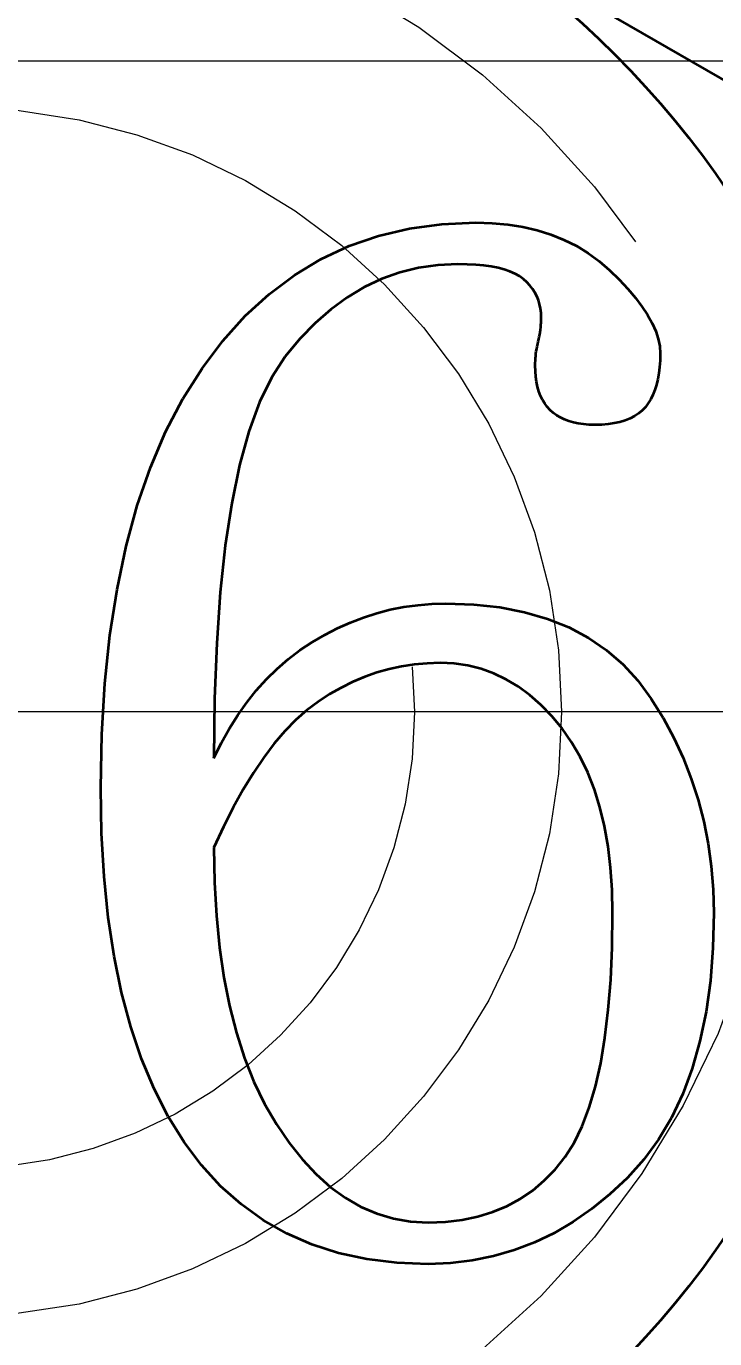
# Model space of a CAD drawing. Header units: millimetres. Extents: x 5606 to 13175, y -3239 to -2051.
# Drawn here: x 6566.35 to 6570.06, y -2437.15 to -2430.1 of the extents above; entities that cross this region are included whole.
import ezdxf

# ---------------------------------------------------------------- set-up
doc = ezdxf.new("R2010")
doc.units = ezdxf.units.MM
doc.linetypes.add('CENTER-HOKUTO', pattern=[23, 20, -1, 1, -1])
doc.linetypes.add('HIDDEN-HOKUTO', pattern=[3.8, 2.5, -1.3])
doc.layers.add('AM_7', color=2, linetype='CENTER-HOKUTO', lineweight=30)
doc.layers.add('AM_HID', color=1, linetype='HIDDEN-HOKUTO', lineweight=25)
doc.layers.add('word_dim', color=253, linetype='Continuous')
doc.styles.get("Standard").update_dxf_attribs({"font": 'romans.shx', "bigfont": 'bigfont.shx'})
doc.dimstyles.new('RS1-4', dxfattribs={"dimscale": 4, "dimtxt": 3.5, "dimasz": 3, "dimexe": 1, "dimexo": 0, "dimgap": 1, "dimtad": 3, "dimdsep": 46, "dimtxsty": 'Standard', "dimblk1": 'OPEN', "dimblk2": 'OPEN', "dimsah": 1, "dimcen": 0, "dimclrd": 256, "dimclre": 256, "dimclrt": 3, "dimadec": 0, "dimazin": 0, "dimtfac": 1, "dimtmove": 0, "dimatfit": 3, "dimldrblk": 'OPEN', "dimfxl": 0, "dimtolj": 1, "dimtzin": 0, "dimarcsym": 0})

# ---------------------------------------------------------------- blocks, each defined once
blk = doc.blocks.new('_Open')
at = {"color": 0, "lineweight": -2}
for p, q in [((-1, 0.16667), (0, 0)), ((-1, -0.16667), (0, 0)), ((0, 0), (-1, 0))]:
    blk.add_line(p, q, dxfattribs=at)
blk = doc.blocks.new('*D266')
at = {"layer": 'DEFPOINTS', "color": 0, "linetype": 'Continuous', "ltscale": 2}
for p in [(6610.3126, -2218.9439), (6610.3126, -2336.6425), (6330.9824, -2565.2835)]:
    blk.add_point(p, dxfattribs=at)
at = {"layer": 'word_dim', "linetype": 'Continuous', "lineweight": -2, "ltscale": 2}
for p, q in [((6330.9824, -2565.2835), (6330.9824, -2214.9439)), ((6610.3126, -2336.6425), (6610.3126, -2214.9439)), ((6342.9824, -2218.9439), (6598.3126, -2218.9439))]:
    blk.add_line(p, q, dxfattribs=at)
at = {"layer": 'word_dim', "linetype": 'Continuous', "lineweight": -2, "ltscale": 2, "xscale": 12, "yscale": 12, "zscale": 12, "rotation": 180}
blk.add_blockref('_Open', (6330.9824, -2218.9439), dxfattribs=at)
at = {"layer": 'word_dim', "linetype": 'Continuous', "lineweight": -2, "ltscale": 2, "xscale": 12, "yscale": 12, "zscale": 12}
blk.add_blockref('_Open', (6610.3126, -2218.9439), dxfattribs=at)
at = {"layer": 'word_dim', "color": 3, "linetype": 'Continuous', "ltscale": 2, "insert": (6470.6475, -2207.9439), "char_height": 14, "attachment_point": 5}
blk.add_mtext('\\A1;279.33', dxfattribs=at)

msp = doc.modelspace()

# ---------------------------------------------------------------- linework, layer by layer
at = {"color": 7, "lineweight": 35, "ltscale": 0.144318}
msp.add_line((6565.9824, -2428.0085), (6570.9824, -2430.8937), dxfattribs=at)
at = {"color": 7, "lineweight": 35, "ltscale": 0.004394}
msp.add_line((6568.4144, -2431.1836), (6568.5886, -2431.1601), dxfattribs=at)
at = {"color": 7, "lineweight": 35, "ltscale": 0.004548}
msp.add_line((6568.5886, -2431.1601), (6568.7704, -2431.1522), dxfattribs=at)
at = {"color": 7, "lineweight": 35, "ltscale": 0.002198}
msp.add_line((6568.7704, -2431.1522), (6568.8583, -2431.1548), dxfattribs=at)
at = {"color": 7, "lineweight": 35, "ltscale": 0.002114}
msp.add_line((6568.8583, -2431.1548), (6568.9425, -2431.1625), dxfattribs=at)
at = {"color": 7, "lineweight": 35, "ltscale": 0.002045}
for p, q in [((6568.9425, -2431.1625), (6569.0233, -2431.1752)), ((6569.0765, -2436.3557), (6569.139, -2436.3029))]:
    msp.add_line(p, q, dxfattribs=at)
at = {"color": 7, "lineweight": 35, "ltscale": 0.004198}
msp.add_line((6568.0895, -2431.2776), (6568.2482, -2431.2228), dxfattribs=at)
at = {"color": 7, "lineweight": 35, "ltscale": 0.00427}
msp.add_line((6568.2482, -2431.2228), (6568.4144, -2431.1836), dxfattribs=at)
at = {"color": 7, "lineweight": 35, "ltscale": 0.001983}
msp.add_line((6569.0233, -2431.1752), (6569.1006, -2431.1932), dxfattribs=at)
at = {"color": 7, "lineweight": 35, "ltscale": 0.001934}
msp.add_line((6569.1006, -2431.1932), (6569.1744, -2431.2162), dxfattribs=at)
at = {"color": 7, "lineweight": 35, "ltscale": 0.001891}
msp.add_line((6569.1744, -2431.2162), (6569.2446, -2431.2444), dxfattribs=at)
at = {"color": 7, "lineweight": 35, "ltscale": 0.00417}
msp.add_line((6567.9383, -2431.3482), (6568.0895, -2431.2776), dxfattribs=at)
at = {"color": 7, "lineweight": 35, "ltscale": 0.001865}
msp.add_line((6569.2446, -2431.2444), (6569.3114, -2431.2776), dxfattribs=at)
at = {"color": 7, "lineweight": 35, "ltscale": 0.001847}
msp.add_line((6569.3114, -2431.2776), (6569.3745, -2431.3161), dxfattribs=at)
at = {"color": 7, "lineweight": 35, "ltscale": 0.004182}
msp.add_line((6567.795, -2431.4345), (6567.9383, -2431.3482), dxfattribs=at)
at = {"color": 7, "lineweight": 35, "ltscale": 0.002682}
msp.add_line((6568.6744, -2431.3762), (6568.5673, -2431.3812), dxfattribs=at)
at = {"color": 7, "lineweight": 35, "ltscale": 0.001239}
msp.add_line((6568.724, -2431.377), (6568.6744, -2431.3762), dxfattribs=at)
at = {"color": 7, "lineweight": 35, "ltscale": 0.001846}
msp.add_line((6569.3745, -2431.3161), (6569.4342, -2431.3596), dxfattribs=at)
at = {"color": 7, "lineweight": 35, "ltscale": 0.001857}
msp.add_line((6569.4342, -2431.3596), (6569.4904, -2431.4082), dxfattribs=at)
at = {"color": 7, "lineweight": 35, "ltscale": 0.004243}
msp.add_line((6567.6593, -2431.5364), (6567.795, -2431.4345), dxfattribs=at)
at = {"color": 7, "lineweight": 35, "ltscale": 0.002591}
msp.add_line((6568.3624, -2431.4208), (6568.2648, -2431.4556), dxfattribs=at)
at = {"color": 7, "lineweight": 35, "ltscale": 0.002596}
msp.add_line((6568.4633, -2431.3961), (6568.3624, -2431.4208), dxfattribs=at)
at = {"color": 7, "lineweight": 35, "ltscale": 0.002627}
msp.add_line((6568.5673, -2431.3812), (6568.4633, -2431.3961), dxfattribs=at)
at = {"color": 7, "lineweight": 35, "ltscale": 0.001161}
msp.add_line((6568.7704, -2431.3794), (6568.724, -2431.377), dxfattribs=at)
at = {"color": 7, "lineweight": 35, "ltscale": 0.001085}
msp.add_line((6568.8136, -2431.3834), (6568.7704, -2431.3794), dxfattribs=at)
at = {"color": 7, "lineweight": 35, "ltscale": 0.001011}
msp.add_line((6568.8536, -2431.389), (6568.8136, -2431.3834), dxfattribs=at)
at = {"color": 7, "lineweight": 35, "ltscale": 0.000935767}
msp.add_line((6568.8904, -2431.3962), (6568.8536, -2431.389), dxfattribs=at)
at = {"color": 7, "lineweight": 35, "ltscale": 0.000867909}
msp.add_line((6568.9239, -2431.405), (6568.8904, -2431.3962), dxfattribs=at)
at = {"color": 7, "lineweight": 35, "ltscale": 0.00080319}
msp.add_line((6568.9543, -2431.4154), (6568.9239, -2431.405), dxfattribs=at)
at = {"color": 7, "lineweight": 35, "ltscale": 0.000743358}
msp.add_line((6568.9816, -2431.4274), (6568.9543, -2431.4154), dxfattribs=at)
at = {"color": 7, "lineweight": 35, "ltscale": 0.000688535}
msp.add_line((6569.0055, -2431.441), (6568.9816, -2431.4274), dxfattribs=at)
at = {"color": 7, "lineweight": 35, "ltscale": 0.000645063}
msp.add_line((6569.0264, -2431.4562), (6569.0055, -2431.441), dxfattribs=at)
at = {"color": 7, "lineweight": 35, "ltscale": 0.00181}
msp.add_line((6569.4904, -2431.4082), (6569.5421, -2431.4588), dxfattribs=at)
at = {"color": 7, "lineweight": 35, "ltscale": 0.002655}
msp.add_line((6568.1703, -2431.5002), (6568.0792, -2431.5548), dxfattribs=at)
at = {"color": 7, "lineweight": 35, "ltscale": 0.002612}
msp.add_line((6568.2648, -2431.4556), (6568.1703, -2431.5002), dxfattribs=at)
at = {"color": 7, "lineweight": 35, "ltscale": 0.000614106}
msp.add_line((6569.0445, -2431.4727), (6569.0264, -2431.4562), dxfattribs=at)
at = {"color": 7, "lineweight": 35, "ltscale": 0.000597502}
msp.add_line((6569.0609, -2431.4901), (6569.0445, -2431.4727), dxfattribs=at)
at = {"color": 7, "lineweight": 35, "ltscale": 0.000584231}
msp.add_line((6569.0753, -2431.5085), (6569.0609, -2431.4901), dxfattribs=at)
at = {"color": 7, "lineweight": 35, "ltscale": 0.000575208}
msp.add_line((6569.0878, -2431.5279), (6569.0753, -2431.5085), dxfattribs=at)
at = {"color": 7, "lineweight": 35, "ltscale": 0.001687}
msp.add_line((6569.5421, -2431.4588), (6569.5883, -2431.5081), dxfattribs=at)
at = {"color": 7, "lineweight": 35, "ltscale": 0.001575}
msp.add_line((6569.5883, -2431.5081), (6569.629, -2431.5561), dxfattribs=at)
at = {"color": 7, "lineweight": 35, "ltscale": 0.004344}
msp.add_line((6567.5314, -2431.654), (6567.6593, -2431.5364), dxfattribs=at)
at = {"color": 7, "lineweight": 35, "ltscale": 0.00273}
msp.add_line((6568.0792, -2431.5548), (6567.9911, -2431.6193), dxfattribs=at)
at = {"color": 7, "lineweight": 35, "ltscale": 0.000573302}
msp.add_line((6569.0984, -2431.5482), (6569.0878, -2431.5279), dxfattribs=at)
at = {"color": 7, "lineweight": 35, "ltscale": 0.000574218}
msp.add_line((6569.107, -2431.5695), (6569.0984, -2431.5482), dxfattribs=at)
at = {"color": 7, "lineweight": 35, "ltscale": 0.000580083}
msp.add_line((6569.1136, -2431.5917), (6569.107, -2431.5695), dxfattribs=at)
at = {"color": 7, "lineweight": 35, "ltscale": 0.001465}
msp.add_line((6569.629, -2431.5561), (6569.6644, -2431.6028), dxfattribs=at)
at = {"color": 7, "lineweight": 35, "ltscale": 0.00449}
msp.add_line((6567.411, -2431.7873), (6567.5314, -2431.654), dxfattribs=at)
at = {"color": 7, "lineweight": 35, "ltscale": 0.002819}
msp.add_line((6567.9911, -2431.6193), (6567.9064, -2431.6937), dxfattribs=at)
at = {"color": 7, "lineweight": 35, "ltscale": 0.000592544}
msp.add_line((6569.1185, -2431.6149), (6569.1136, -2431.5917), dxfattribs=at)
at = {"color": 7, "lineweight": 35, "ltscale": 0.000608671}
msp.add_line((6569.1215, -2431.6391), (6569.1185, -2431.6149), dxfattribs=at)
at = {"color": 7, "lineweight": 35, "ltscale": 0.000628374}
msp.add_line((6569.1224, -2431.6642), (6569.1215, -2431.6391), dxfattribs=at)
at = {"color": 7, "lineweight": 35, "ltscale": 0.001361}
msp.add_line((6569.6644, -2431.6028), (6569.6945, -2431.6482), dxfattribs=at)
at = {"color": 7, "lineweight": 35, "ltscale": 0.001262}
msp.add_line((6569.6945, -2431.6482), (6569.7189, -2431.6924), dxfattribs=at)
at = {"color": 7, "lineweight": 35, "ltscale": 0.002932}
msp.add_line((6567.9064, -2431.6937), (6567.8248, -2431.778), dxfattribs=at)
at = {"color": 7, "lineweight": 35, "ltscale": 0.00032327}
msp.add_line((6569.1166, -2431.741), (6569.1183, -2431.7282), dxfattribs=at)
at = {"color": 7, "lineweight": 35, "ltscale": 0.000321004}
msp.add_line((6569.1183, -2431.7282), (6569.1197, -2431.7155), dxfattribs=at)
at = {"color": 7, "lineweight": 35, "ltscale": 0.000323404}
msp.add_line((6569.1197, -2431.7155), (6569.121, -2431.7026), dxfattribs=at)
at = {"color": 7, "lineweight": 35, "ltscale": 0.000319434}
msp.add_line((6569.121, -2431.7026), (6569.1217, -2431.6898), dxfattribs=at)
at = {"color": 7, "lineweight": 35, "ltscale": 0.000320667}
msp.add_line((6569.1217, -2431.6898), (6569.1222, -2431.677), dxfattribs=at)
at = {"color": 7, "lineweight": 35, "ltscale": 0.00031973}
msp.add_line((6569.1222, -2431.677), (6569.1224, -2431.6642), dxfattribs=at)
at = {"color": 7, "lineweight": 35, "ltscale": 0.001173}
msp.add_line((6569.7189, -2431.6924), (6569.7379, -2431.7353), dxfattribs=at)
at = {"color": 7, "lineweight": 35, "ltscale": 0.004667}
msp.add_line((6567.2985, -2431.9362), (6567.411, -2431.7873), dxfattribs=at)
at = {"color": 7, "lineweight": 35, "ltscale": 0.003064}
msp.add_line((6567.8248, -2431.778), (6567.7465, -2431.8722), dxfattribs=at)
at = {"color": 7, "lineweight": 35, "ltscale": 0.000330186}
msp.add_line((6569.1034, -2431.8051), (6569.1063, -2431.7922), dxfattribs=at)
at = {"color": 7, "lineweight": 35, "ltscale": 0.000328631}
msp.add_line((6569.1063, -2431.7922), (6569.1095, -2431.7794), dxfattribs=at)
at = {"color": 7, "lineweight": 35, "ltscale": 0.000327393}
msp.add_line((6569.1095, -2431.7794), (6569.1122, -2431.7666), dxfattribs=at)
at = {"color": 7, "lineweight": 35, "ltscale": 0.000324888}
msp.add_line((6569.1122, -2431.7666), (6569.1145, -2431.7538), dxfattribs=at)
at = {"color": 7, "lineweight": 35, "ltscale": 0.000323854}
msp.add_line((6569.1145, -2431.7538), (6569.1166, -2431.741), dxfattribs=at)
at = {"color": 7, "lineweight": 35, "ltscale": 0.001094}
msp.add_line((6569.7379, -2431.7353), (6569.7515, -2431.7769), dxfattribs=at)
at = {"color": 7, "lineweight": 35, "ltscale": 0.001029}
msp.add_line((6569.7515, -2431.7769), (6569.7596, -2431.8172), dxfattribs=at)
at = {"color": 7, "lineweight": 35, "ltscale": 0.000320089}
msp.add_line((6569.0918, -2431.8818), (6569.0929, -2431.869), dxfattribs=at)
at = {"color": 7, "lineweight": 35, "ltscale": 0.00032252}
msp.add_line((6569.0929, -2431.869), (6569.0944, -2431.8562), dxfattribs=at)
at = {"color": 7, "lineweight": 35, "ltscale": 0.000322514}
msp.add_line((6569.0944, -2431.8562), (6569.0961, -2431.8434), dxfattribs=at)
at = {"color": 7, "lineweight": 35, "ltscale": 0.000324357}
msp.add_line((6569.0961, -2431.8434), (6569.0983, -2431.8306), dxfattribs=at)
at = {"color": 7, "lineweight": 35, "ltscale": 0.000325638}
msp.add_line((6569.0983, -2431.8306), (6569.1006, -2431.8178), dxfattribs=at)
at = {"color": 7, "lineweight": 35, "ltscale": 0.000326542}
msp.add_line((6569.1006, -2431.8178), (6569.1034, -2431.8051), dxfattribs=at)
at = {"color": 7, "lineweight": 35, "ltscale": 0.000977345}
msp.add_line((6569.7596, -2431.8172), (6569.7623, -2431.8562), dxfattribs=at)
at = {"color": 7, "lineweight": 35, "ltscale": 0.000937069}
msp.add_line((6569.7623, -2431.8562), (6569.7616, -2431.8937), dxfattribs=at)
at = {"color": 7, "lineweight": 35, "ltscale": 0.004842}
msp.add_line((6567.1949, -2432.0999), (6567.2985, -2431.9362), dxfattribs=at)
at = {"color": 7, "lineweight": 35, "ltscale": 0.003319}
msp.add_line((6567.7465, -2431.8722), (6567.6735, -2431.9831), dxfattribs=at)
at = {"color": 7, "lineweight": 35, "ltscale": 0.000319142}
msp.add_line((6569.0904, -2431.9074), (6569.0909, -2431.8947), dxfattribs=at)
at = {"color": 7, "lineweight": 35, "ltscale": 0.000320435}
msp.add_line((6569.0904, -2431.9202), (6569.0904, -2431.9074), dxfattribs=at)
at = {"color": 7, "lineweight": 35, "ltscale": 0.000779939}
msp.add_line((6569.0912, -2431.9514), (6569.0904, -2431.9202), dxfattribs=at)
at = {"color": 7, "lineweight": 35, "ltscale": 0.000322668}
msp.add_line((6569.0909, -2431.8947), (6569.0918, -2431.8818), dxfattribs=at)
at = {"color": 7, "lineweight": 35, "ltscale": 0.00084717}
msp.add_line((6569.7591, -2431.9291), (6569.7552, -2431.9628), dxfattribs=at)
at = {"color": 7, "lineweight": 35, "ltscale": 0.000888634}
msp.add_line((6569.7616, -2431.8937), (6569.7591, -2431.9291), dxfattribs=at)
at = {"color": 7, "lineweight": 35, "ltscale": 0.003734}
msp.add_line((6567.6735, -2431.9831), (6567.608, -2432.1173), dxfattribs=at)
at = {"color": 7, "lineweight": 35, "ltscale": 0.000742564}
msp.add_line((6569.0936, -2431.981), (6569.0912, -2431.9514), dxfattribs=at)
at = {"color": 7, "lineweight": 35, "ltscale": 0.000707154}
msp.add_line((6569.0975, -2432.009), (6569.0936, -2431.981), dxfattribs=at)
at = {"color": 7, "lineweight": 35, "ltscale": 0.000673962}
msp.add_line((6569.1031, -2432.0354), (6569.0975, -2432.009), dxfattribs=at)
at = {"color": 7, "lineweight": 35, "ltscale": 0.000766811}
msp.add_line((6569.7496, -2431.9944), (6569.7423, -2432.0242), dxfattribs=at)
at = {"color": 7, "lineweight": 35, "ltscale": 0.000803526}
msp.add_line((6569.7552, -2431.9628), (6569.7496, -2431.9944), dxfattribs=at)
at = {"color": 7, "lineweight": 35, "ltscale": 0.000645875}
msp.add_line((6569.1103, -2432.0602), (6569.1031, -2432.0354), dxfattribs=at)
at = {"color": 7, "lineweight": 35, "ltscale": 0.000621158}
msp.add_line((6569.1193, -2432.0834), (6569.1103, -2432.0602), dxfattribs=at)
at = {"color": 7, "lineweight": 35, "ltscale": 0.000669428}
msp.add_line((6569.7231, -2432.078), (6569.7112, -2432.102), dxfattribs=at)
at = {"color": 7, "lineweight": 35, "ltscale": 0.000698454}
msp.add_line((6569.7335, -2432.0521), (6569.7231, -2432.078), dxfattribs=at)
at = {"color": 7, "lineweight": 35, "ltscale": 0.00072967}
msp.add_line((6569.7423, -2432.0242), (6569.7335, -2432.0521), dxfattribs=at)
at = {"color": 7, "lineweight": 35, "ltscale": 0.005001}
msp.add_line((6567.1025, -2432.2773), (6567.1949, -2432.0999), dxfattribs=at)
at = {"color": 7, "lineweight": 35, "ltscale": 0.004195}
msp.add_line((6567.608, -2432.1173), (6567.5505, -2432.275), dxfattribs=at)
at = {"color": 7, "lineweight": 35, "ltscale": 0.000598592}
msp.add_line((6569.1295, -2432.105), (6569.1193, -2432.0834), dxfattribs=at)
at = {"color": 7, "lineweight": 35, "ltscale": 0.000581728}
msp.add_line((6569.1415, -2432.125), (6569.1295, -2432.105), dxfattribs=at)
at = {"color": 7, "lineweight": 35, "ltscale": 0.000573739}
msp.add_line((6569.1551, -2432.1434), (6569.1415, -2432.125), dxfattribs=at)
at = {"color": 7, "lineweight": 35, "ltscale": 0.000565047}
msp.add_line((6569.1703, -2432.1602), (6569.1551, -2432.1434), dxfattribs=at)
at = {"color": 7, "lineweight": 35, "ltscale": 0.000627699}
msp.add_line((6569.6824, -2432.1442), (6569.6652, -2432.1625), dxfattribs=at)
at = {"color": 7, "lineweight": 35, "ltscale": 0.000631113}
msp.add_line((6569.6976, -2432.1241), (6569.6824, -2432.1442), dxfattribs=at)
at = {"color": 7, "lineweight": 35, "ltscale": 0.000648616}
msp.add_line((6569.7112, -2432.102), (6569.6976, -2432.1241), dxfattribs=at)
at = {"color": 7, "lineweight": 35, "ltscale": 0.000567202}
msp.add_line((6569.1871, -2432.1754), (6569.1703, -2432.1602), dxfattribs=at)
at = {"color": 7, "lineweight": 35, "ltscale": 0.000572831}
msp.add_line((6569.2056, -2432.189), (6569.1871, -2432.1754), dxfattribs=at)
at = {"color": 7, "lineweight": 35, "ltscale": 0.000583822}
msp.add_line((6569.2256, -2432.201), (6569.2056, -2432.189), dxfattribs=at)
at = {"color": 7, "lineweight": 35, "ltscale": 0.000599218}
msp.add_line((6569.2472, -2432.2114), (6569.2256, -2432.201), dxfattribs=at)
at = {"color": 7, "lineweight": 35, "ltscale": 0.00062007}
msp.add_line((6569.2704, -2432.2202), (6569.2472, -2432.2114), dxfattribs=at)
at = {"color": 7, "lineweight": 35, "ltscale": 0.000645142}
msp.add_line((6569.2952, -2432.2274), (6569.2704, -2432.2202), dxfattribs=at)
at = {"color": 7, "lineweight": 35, "ltscale": 0.000740198}
msp.add_line((6569.5743, -2432.2162), (6569.546, -2432.2249), dxfattribs=at)
at = {"color": 7, "lineweight": 35, "ltscale": 0.000704124}
msp.add_line((6569.6005, -2432.2057), (6569.5743, -2432.2162), dxfattribs=at)
at = {"color": 7, "lineweight": 35, "ltscale": 0.000672296}
msp.add_line((6569.6243, -2432.1932), (6569.6005, -2432.2057), dxfattribs=at)
at = {"color": 7, "lineweight": 35, "ltscale": 0.000649193}
msp.add_line((6569.6459, -2432.1788), (6569.6243, -2432.1932), dxfattribs=at)
at = {"color": 7, "lineweight": 35, "ltscale": 0.000631251}
msp.add_line((6569.6652, -2432.1625), (6569.6459, -2432.1788), dxfattribs=at)
at = {"color": 7, "lineweight": 35, "ltscale": 0.005198}
msp.add_line((6567.0209, -2432.4686), (6567.1025, -2432.2773), dxfattribs=at)
at = {"color": 7, "lineweight": 35, "ltscale": 0.004693}
for p, q in [((6567.5505, -2432.275), (6567.5006, -2432.4559)), ((6567.3624, -2434.5122), (6567.3657, -2434.6999))]:
    msp.add_line(p, q, dxfattribs=at)
at = {"color": 7, "lineweight": 35, "ltscale": 0.000676947}
msp.add_line((6569.3216, -2432.233), (6569.2952, -2432.2274), dxfattribs=at)
at = {"color": 7, "lineweight": 35, "ltscale": 0.000702834}
msp.add_line((6569.3495, -2432.237), (6569.3216, -2432.233), dxfattribs=at)
at = {"color": 7, "lineweight": 35, "ltscale": 0.000744022}
msp.add_line((6569.3791, -2432.2394), (6569.3495, -2432.237), dxfattribs=at)
at = {"color": 7, "lineweight": 35, "ltscale": 0.000778471}
msp.add_line((6569.4103, -2432.2402), (6569.3791, -2432.2394), dxfattribs=at)
at = {"color": 7, "lineweight": 35, "ltscale": 0.000934157}
msp.add_line((6569.4476, -2432.2393), (6569.4103, -2432.2402), dxfattribs=at)
at = {"color": 7, "lineweight": 35, "ltscale": 0.000878786}
msp.add_line((6569.4827, -2432.2364), (6569.4476, -2432.2393), dxfattribs=at)
at = {"color": 7, "lineweight": 35, "ltscale": 0.000829616}
msp.add_line((6569.5155, -2432.2316), (6569.4827, -2432.2364), dxfattribs=at)
at = {"color": 7, "lineweight": 35, "ltscale": 0.000781349}
msp.add_line((6569.546, -2432.2249), (6569.5155, -2432.2316), dxfattribs=at)
at = {"color": 7, "lineweight": 35, "ltscale": 0.005419}
msp.add_line((6566.9502, -2432.6735), (6567.0209, -2432.4686), dxfattribs=at)
at = {"color": 7, "lineweight": 35, "ltscale": 0.005215}
msp.add_line((6567.5006, -2432.4559), (6567.4584, -2432.6602), dxfattribs=at)
at = {"color": 7, "lineweight": 35, "ltscale": 0.005669}
msp.add_line((6566.8904, -2432.8922), (6566.9502, -2432.6735), dxfattribs=at)
at = {"color": 7, "lineweight": 35, "ltscale": 0.005757}
msp.add_line((6567.4584, -2432.6602), (6567.4238, -2432.8879), dxfattribs=at)
at = {"color": 7, "lineweight": 35, "ltscale": 0.00594}
msp.add_line((6566.8414, -2433.1247), (6566.8904, -2432.8922), dxfattribs=at)
at = {"color": 7, "lineweight": 35, "ltscale": 0.006312}
msp.add_line((6567.4238, -2432.8879), (6567.3968, -2433.1389), dxfattribs=at)
at = {"color": 7, "lineweight": 35, "ltscale": 0.00623}
msp.add_line((6566.8033, -2433.371), (6566.8414, -2433.1247), dxfattribs=at)
at = {"color": 7, "lineweight": 35, "ltscale": 0.006877}
msp.add_line((6567.3968, -2433.1389), (6567.3778, -2433.4133), dxfattribs=at)
at = {"color": 7, "lineweight": 35, "ltscale": 0.001877}
msp.add_line((6568.3843, -2433.2189), (6568.4586, -2433.2086), dxfattribs=at)
at = {"color": 7, "lineweight": 35, "ltscale": 0.001892}
msp.add_line((6568.4586, -2433.2086), (6568.5341, -2433.2023), dxfattribs=at)
at = {"color": 7, "lineweight": 35, "ltscale": 0.001908}
msp.add_line((6568.5341, -2433.2023), (6568.6103, -2433.2002), dxfattribs=at)
at = {"color": 7, "lineweight": 35, "ltscale": 0.003735}
msp.add_line((6568.6103, -2433.2002), (6568.7596, -2433.2053), dxfattribs=at)
at = {"color": 7, "lineweight": 35, "ltscale": 0.003537}
msp.add_line((6568.7596, -2433.2053), (6568.9003, -2433.2207), dxfattribs=at)
at = {"color": 7, "lineweight": 35, "ltscale": 0.001889}
msp.add_line((6568.0963, -2433.3022), (6568.1669, -2433.2751), dxfattribs=at)
at = {"color": 7, "lineweight": 35, "ltscale": 0.001878}
msp.add_line((6568.1669, -2433.2751), (6568.2384, -2433.2522), dxfattribs=at)
at = {"color": 7, "lineweight": 35, "ltscale": 0.001872}
msp.add_line((6568.2384, -2433.2522), (6568.3109, -2433.2335), dxfattribs=at)
at = {"color": 7, "lineweight": 35, "ltscale": 0.00187}
msp.add_line((6568.3109, -2433.2335), (6568.3843, -2433.2189), dxfattribs=at)
at = {"color": 7, "lineweight": 35, "ltscale": 0.003363}
msp.add_line((6568.9003, -2433.2207), (6569.0323, -2433.2463), dxfattribs=at)
at = {"color": 7, "lineweight": 35, "ltscale": 0.00321}
msp.add_line((6569.0323, -2433.2463), (6569.1556, -2433.2821), dxfattribs=at)
at = {"color": 7, "lineweight": 35, "ltscale": 0.001929}
msp.add_line((6567.9581, -2433.3687), (6568.0267, -2433.3334), dxfattribs=at)
at = {"color": 7, "lineweight": 35, "ltscale": 0.001907}
msp.add_line((6568.0267, -2433.3334), (6568.0963, -2433.3022), dxfattribs=at)
at = {"color": 7, "lineweight": 35, "ltscale": 0.003092}
msp.add_line((6569.1556, -2433.2821), (6569.2704, -2433.3282), dxfattribs=at)
at = {"color": 7, "lineweight": 35, "ltscale": 0.003002}
msp.add_line((6569.2704, -2433.3282), (6569.3765, -2433.3845), dxfattribs=at)
at = {"color": 7, "lineweight": 35, "ltscale": 0.006534}
msp.add_line((6566.7761, -2433.6309), (6566.8033, -2433.371), dxfattribs=at)
at = {"color": 7, "lineweight": 35, "ltscale": 0.00745}
msp.add_line((6567.3778, -2433.4133), (6567.3662, -2433.7111), dxfattribs=at)
at = {"color": 7, "lineweight": 35, "ltscale": 0.001975}
msp.add_line((6567.8246, -2433.4519), (6567.8904, -2433.4082), dxfattribs=at)
at = {"color": 7, "lineweight": 35, "ltscale": 0.00196}
msp.add_line((6567.8904, -2433.4082), (6567.9581, -2433.3687), dxfattribs=at)
at = {"color": 7, "lineweight": 35, "ltscale": 0.002949}
msp.add_line((6569.3765, -2433.3845), (6569.4739, -2433.4511), dxfattribs=at)
at = {"color": 7, "lineweight": 35, "ltscale": 0.001974}
msp.add_line((6567.7617, -2433.4997), (6567.8246, -2433.4519), dxfattribs=at)
at = {"color": 7, "lineweight": 35, "ltscale": 0.002934}
msp.add_line((6569.4739, -2433.4511), (6569.5626, -2433.5279), dxfattribs=at)
at = {"color": 7, "lineweight": 35, "ltscale": 0.002004}
msp.add_line((6567.6446, -2433.6079), (6567.7018, -2433.5517), dxfattribs=at)
at = {"color": 7, "lineweight": 35, "ltscale": 0.001984}
msp.add_line((6567.7018, -2433.5517), (6567.7617, -2433.4997), dxfattribs=at)
at = {"color": 7, "lineweight": 35, "ltscale": 0.001716}
msp.add_line((6568.3044, -2433.5535), (6568.2384, -2433.5722), dxfattribs=at)
at = {"color": 7, "lineweight": 35, "ltscale": 0.001714}
msp.add_line((6568.3715, -2433.5389), (6568.3044, -2433.5535), dxfattribs=at)
at = {"color": 7, "lineweight": 35, "ltscale": 0.001723}
msp.add_line((6568.4396, -2433.5285), (6568.3715, -2433.5389), dxfattribs=at)
at = {"color": 7, "lineweight": 35, "ltscale": 0.001728}
msp.add_line((6568.5084, -2433.5223), (6568.4396, -2433.5285), dxfattribs=at)
at = {"color": 7, "lineweight": 35, "ltscale": 0.001749}
msp.add_line((6568.5784, -2433.5202), (6568.5084, -2433.5223), dxfattribs=at)
at = {"color": 7, "lineweight": 35, "ltscale": 0.001894}
msp.add_line((6568.654, -2433.5237), (6568.5784, -2433.5202), dxfattribs=at)
at = {"color": 7, "lineweight": 35, "ltscale": 0.001853}
msp.add_line((6568.7274, -2433.5343), (6568.654, -2433.5237), dxfattribs=at)
at = {"color": 7, "lineweight": 35, "ltscale": 0.001836}
msp.add_line((6568.7987, -2433.5519), (6568.7274, -2433.5343), dxfattribs=at)
at = {"color": 7, "lineweight": 35, "ltscale": 0.001828}
msp.add_line((6568.8675, -2433.5765), (6568.7987, -2433.5519), dxfattribs=at)
at = {"color": 7, "lineweight": 35, "ltscale": 0.002959}
msp.add_line((6569.5626, -2433.5279), (6569.6428, -2433.6149), dxfattribs=at)
at = {"color": 7, "lineweight": 35, "ltscale": 0.006856}
msp.add_line((6566.7599, -2433.9047), (6566.7761, -2433.6309), dxfattribs=at)
at = {"color": 7, "lineweight": 35, "ltscale": 0.002027}
for p, q in [((6567.5904, -2433.6682), (6567.6446, -2433.6079)), ((6569.0096, -2436.4015), (6569.0765, -2436.3557))]:
    msp.add_line(p, q, dxfattribs=at)
at = {"color": 7, "lineweight": 35, "ltscale": 0.00176}
msp.add_line((6568.109, -2433.6221), (6568.0459, -2433.6533), dxfattribs=at)
at = {"color": 7, "lineweight": 35, "ltscale": 0.001742}
msp.add_line((6568.1732, -2433.5951), (6568.109, -2433.6221), dxfattribs=at)
at = {"color": 7, "lineweight": 35, "ltscale": 0.001727}
msp.add_line((6568.2384, -2433.5722), (6568.1732, -2433.5951), dxfattribs=at)
at = {"color": 7, "lineweight": 35, "ltscale": 0.00185}
msp.add_line((6568.9344, -2433.6082), (6568.8675, -2433.5765), dxfattribs=at)
at = {"color": 7, "lineweight": 35, "ltscale": 0.001879}
msp.add_line((6568.9989, -2433.6469), (6568.9344, -2433.6082), dxfattribs=at)
at = {"color": 7, "lineweight": 35, "ltscale": 0.003019}
msp.add_line((6569.6428, -2433.6149), (6569.7143, -2433.7122), dxfattribs=at)
at = {"color": 7, "lineweight": 35, "ltscale": 0.002064}
msp.add_line((6567.5389, -2433.7327), (6567.5904, -2433.6682), dxfattribs=at)
at = {"color": 7, "lineweight": 35, "ltscale": 0.001823}
msp.add_line((6567.9836, -2433.6887), (6567.9224, -2433.7282), dxfattribs=at)
at = {"color": 7, "lineweight": 35, "ltscale": 0.00179}
msp.add_line((6568.0459, -2433.6533), (6567.9836, -2433.6887), dxfattribs=at)
at = {"color": 7, "lineweight": 35, "ltscale": 0.001932}
msp.add_line((6569.0612, -2433.6927), (6568.9989, -2433.6469), dxfattribs=at)
at = {"color": 7, "lineweight": 35, "ltscale": 0.001997}
msp.add_line((6569.1211, -2433.7455), (6569.0612, -2433.6927), dxfattribs=at)
at = {"color": 7, "lineweight": 35, "ltscale": 0.008029}
msp.add_line((6567.3662, -2433.7111), (6567.3624, -2434.0322), dxfattribs=at)
at = {"color": 7, "lineweight": 35, "ltscale": 0.002098}
msp.add_line((6567.4906, -2433.8013), (6567.5389, -2433.7327), dxfattribs=at)
at = {"color": 7, "lineweight": 35, "ltscale": 0.001985}
msp.add_line((6567.8621, -2433.7735), (6567.8026, -2433.8261), dxfattribs=at)
at = {"color": 7, "lineweight": 35, "ltscale": 0.001885}
msp.add_line((6567.9224, -2433.7282), (6567.8621, -2433.7735), dxfattribs=at)
at = {"color": 7, "lineweight": 35, "ltscale": 0.002078}
msp.add_line((6569.1788, -2433.8053), (6569.1211, -2433.7455), dxfattribs=at)
at = {"color": 7, "lineweight": 35, "ltscale": 0.003043}
msp.add_line((6569.7143, -2433.7122), (6569.7782, -2433.8159), dxfattribs=at)
at = {"color": 7, "lineweight": 35, "ltscale": 0.002149}
msp.add_line((6567.4449, -2433.8741), (6567.4906, -2433.8013), dxfattribs=at)
at = {"color": 7, "lineweight": 35, "ltscale": 0.002093}
msp.add_line((6567.8026, -2433.8261), (6567.7443, -2433.8861), dxfattribs=at)
at = {"color": 7, "lineweight": 35, "ltscale": 0.002174}
msp.add_line((6569.2344, -2433.8722), (6569.1788, -2433.8053), dxfattribs=at)
at = {"color": 7, "lineweight": 35, "ltscale": 0.003016}
msp.add_line((6569.7782, -2433.8159), (6569.8353, -2433.9221), dxfattribs=at)
at = {"color": 7, "lineweight": 35, "ltscale": 0.007189}
msp.add_line((6566.7543, -2434.1922), (6566.7599, -2433.9047), dxfattribs=at)
at = {"color": 7, "lineweight": 35, "ltscale": 0.0022}
msp.add_line((6567.4022, -2433.9511), (6567.4449, -2433.8741), dxfattribs=at)
at = {"color": 7, "lineweight": 35, "ltscale": 0.002212}
msp.add_line((6567.7443, -2433.8861), (6567.6869, -2433.9535), dxfattribs=at)
at = {"color": 7, "lineweight": 35, "ltscale": 0.002241}
msp.add_line((6569.286, -2433.9455), (6569.2344, -2433.8722), dxfattribs=at)
at = {"color": 7, "lineweight": 35, "ltscale": 0.002259}
msp.add_line((6567.3624, -2434.0322), (6567.4022, -2433.9511), dxfattribs=at)
at = {"color": 7, "lineweight": 35, "ltscale": 0.002343}
msp.add_line((6567.6869, -2433.9535), (6567.6304, -2434.0282), dxfattribs=at)
at = {"color": 7, "lineweight": 35, "ltscale": 0.00229}
msp.add_line((6569.3323, -2434.0245), (6569.286, -2433.9455), dxfattribs=at)
at = {"color": 7, "lineweight": 35, "ltscale": 0.002998}
msp.add_line((6569.8353, -2433.9221), (6569.8857, -2434.0309), dxfattribs=at)
at = {"color": 7, "lineweight": 35, "ltscale": 0.002477}
msp.add_line((6567.6304, -2434.0282), (6567.5748, -2434.1103), dxfattribs=at)
at = {"color": 7, "lineweight": 35, "ltscale": 0.002353}
msp.add_line((6569.3732, -2434.1093), (6569.3323, -2434.0245), dxfattribs=at)
at = {"color": 7, "lineweight": 35, "ltscale": 0.00299}
msp.add_line((6569.8857, -2434.0309), (6569.9293, -2434.1423), dxfattribs=at)
at = {"color": 7, "lineweight": 35, "ltscale": 0.002619}
msp.add_line((6567.5748, -2434.1103), (6567.5203, -2434.1997), dxfattribs=at)
at = {"color": 7, "lineweight": 35, "ltscale": 0.00243}
msp.add_line((6569.4084, -2434.1999), (6569.3732, -2434.1093), dxfattribs=at)
at = {"color": 7, "lineweight": 35, "ltscale": 0.006094}
msp.add_line((6566.7589, -2434.4359), (6566.7543, -2434.1922), dxfattribs=at)
at = {"color": 7, "lineweight": 35, "ltscale": 0.002996}
msp.add_line((6569.9293, -2434.1423), (6569.9664, -2434.2562), dxfattribs=at)
at = {"color": 7, "lineweight": 35, "ltscale": 0.002767}
msp.add_line((6567.5203, -2434.1997), (6567.4667, -2434.2965), dxfattribs=at)
at = {"color": 7, "lineweight": 35, "ltscale": 0.002521}
msp.add_line((6569.4383, -2434.2962), (6569.4084, -2434.1999), dxfattribs=at)
at = {"color": 7, "lineweight": 35, "ltscale": 0.003008}
for p, q in [((6569.9664, -2434.2562), (6569.9966, -2434.3727)), ((6568.6345, -2436.7476), (6568.5143, -2436.7522))]:
    msp.add_line(p, q, dxfattribs=at)
at = {"color": 7, "lineweight": 35, "ltscale": 0.002917}
msp.add_line((6567.4667, -2434.2965), (6567.4141, -2434.4007), dxfattribs=at)
at = {"color": 7, "lineweight": 35, "ltscale": 0.002625}
msp.add_line((6569.4628, -2434.3983), (6569.4383, -2434.2962), dxfattribs=at)
at = {"color": 7, "lineweight": 35, "ltscale": 0.003072}
msp.add_line((6567.4141, -2434.4007), (6567.3624, -2434.5122), dxfattribs=at)
at = {"color": 7, "lineweight": 35, "ltscale": 0.002738}
msp.add_line((6569.4818, -2434.5062), (6569.4628, -2434.3983), dxfattribs=at)
at = {"color": 7, "lineweight": 35, "ltscale": 0.003034}
msp.add_line((6569.9966, -2434.3727), (6570.0201, -2434.4918), dxfattribs=at)
at = {"color": 7, "lineweight": 35, "ltscale": 0.005805}
msp.add_line((6566.7723, -2434.6677), (6566.7589, -2434.4359), dxfattribs=at)
at = {"color": 7, "lineweight": 35, "ltscale": 0.00286}
msp.add_line((6569.4955, -2434.6197), (6569.4818, -2434.5062), dxfattribs=at)
at = {"color": 7, "lineweight": 35, "ltscale": 0.003069}
msp.add_line((6570.0201, -2434.4918), (6570.037, -2434.6133), dxfattribs=at)
at = {"color": 7, "lineweight": 35, "ltscale": 0.002992}
msp.add_line((6569.5037, -2434.7391), (6569.4955, -2434.6197), dxfattribs=at)
at = {"color": 7, "lineweight": 35, "ltscale": 0.003114}
msp.add_line((6570.037, -2434.6133), (6570.047, -2434.7375), dxfattribs=at)
at = {"color": 7, "lineweight": 35, "ltscale": 0.005529}
msp.add_line((6566.7947, -2434.8878), (6566.7723, -2434.6677), dxfattribs=at)
at = {"color": 7, "lineweight": 35, "ltscale": 0.004484}
msp.add_line((6567.3657, -2434.6999), (6567.3758, -2434.879), dxfattribs=at)
at = {"color": 7, "lineweight": 35, "ltscale": 0.003127}
for p, q in [((6569.5063, -2434.8642), (6569.5037, -2434.7391)), ((6569.4921, -2436.3764), (6569.395, -2436.4553))]:
    msp.add_line(p, q, dxfattribs=at)
at = {"color": 7, "lineweight": 35, "ltscale": 0.003169}
msp.add_line((6570.047, -2434.7375), (6570.0504, -2434.8642), dxfattribs=at)
at = {"color": 7, "lineweight": 35, "ltscale": 0.005262}
msp.add_line((6566.826, -2435.0959), (6566.7947, -2434.8878), dxfattribs=at)
at = {"color": 7, "lineweight": 35, "ltscale": 0.00428}
msp.add_line((6567.3758, -2434.879), (6567.3927, -2435.0493), dxfattribs=at)
at = {"color": 7, "lineweight": 35, "ltscale": 0.00465}
msp.add_line((6569.5038, -2435.0502), (6569.5063, -2434.8642), dxfattribs=at)
at = {"color": 7, "lineweight": 35, "ltscale": 0.004678}
msp.add_line((6570.0504, -2434.8642), (6570.0458, -2435.0513), dxfattribs=at)
at = {"color": 7, "lineweight": 35, "ltscale": 0.005009}
msp.add_line((6566.8663, -2435.2922), (6566.826, -2435.0959), dxfattribs=at)
at = {"color": 7, "lineweight": 35, "ltscale": 0.004087}
msp.add_line((6567.3927, -2435.0493), (6567.4161, -2435.2111), dxfattribs=at)
at = {"color": 7, "lineweight": 35, "ltscale": 0.004347}
msp.add_line((6569.4962, -2435.2239), (6569.5038, -2435.0502), dxfattribs=at)
at = {"color": 7, "lineweight": 35, "ltscale": 0.004442}
msp.add_line((6570.0458, -2435.0513), (6570.0319, -2435.2284), dxfattribs=at)
at = {"color": 7, "lineweight": 35, "ltscale": 0.003902}
msp.add_line((6567.4161, -2435.2111), (6567.4464, -2435.3642), dxfattribs=at)
at = {"color": 7, "lineweight": 35, "ltscale": 0.004053}
msp.add_line((6569.4833, -2435.3855), (6569.4962, -2435.2239), dxfattribs=at)
at = {"color": 7, "lineweight": 35, "ltscale": 0.004219}
msp.add_line((6570.0319, -2435.2284), (6570.0087, -2435.3956), dxfattribs=at)
at = {"color": 7, "lineweight": 35, "ltscale": 0.004775}
msp.add_line((6566.9156, -2435.4767), (6566.8663, -2435.2922), dxfattribs=at)
at = {"color": 7, "lineweight": 35, "ltscale": 0.003728}
msp.add_line((6567.4464, -2435.3642), (6567.4833, -2435.5087), dxfattribs=at)
at = {"color": 7, "lineweight": 35, "ltscale": 0.003762}
msp.add_line((6569.4654, -2435.5349), (6569.4833, -2435.3855), dxfattribs=at)
at = {"color": 7, "lineweight": 35, "ltscale": 0.004015}
msp.add_line((6570.0087, -2435.3956), (6569.9762, -2435.5529), dxfattribs=at)
at = {"color": 7, "lineweight": 35, "ltscale": 0.004554}
msp.add_line((6566.9739, -2435.6493), (6566.9156, -2435.4767), dxfattribs=at)
at = {"color": 7, "lineweight": 35, "ltscale": 0.003567}
msp.add_line((6567.4833, -2435.5087), (6567.527, -2435.6445), dxfattribs=at)
at = {"color": 7, "lineweight": 35, "ltscale": 0.003481}
msp.add_line((6569.4424, -2435.6722), (6569.4654, -2435.5349), dxfattribs=at)
at = {"color": 7, "lineweight": 35, "ltscale": 0.003828}
msp.add_line((6569.9762, -2435.5529), (6569.9344, -2435.7002), dxfattribs=at)
at = {"color": 7, "lineweight": 35, "ltscale": 0.004357}
msp.add_line((6567.0411, -2435.8101), (6566.9739, -2435.6493), dxfattribs=at)
at = {"color": 7, "lineweight": 35, "ltscale": 0.003421}
msp.add_line((6567.527, -2435.6445), (6567.5774, -2435.7717), dxfattribs=at)
at = {"color": 7, "lineweight": 35, "ltscale": 0.003205}
msp.add_line((6569.4142, -2435.7973), (6569.4424, -2435.6722), dxfattribs=at)
at = {"color": 7, "lineweight": 35, "ltscale": 0.003665}
msp.add_line((6569.9344, -2435.7002), (6569.8834, -2435.8376), dxfattribs=at)
at = {"color": 7, "lineweight": 35, "ltscale": 0.004183}
msp.add_line((6567.1173, -2435.9591), (6567.0411, -2435.8101), dxfattribs=at)
at = {"color": 7, "lineweight": 35, "ltscale": 0.00329}
msp.add_line((6567.5774, -2435.7717), (6567.6345, -2435.8903), dxfattribs=at)
at = {"color": 7, "lineweight": 35, "ltscale": 0.002945}
msp.add_line((6569.381, -2435.9103), (6569.4142, -2435.7973), dxfattribs=at)
at = {"color": 7, "lineweight": 35, "ltscale": 0.003177}
msp.add_line((6567.6345, -2435.8903), (6567.6984, -2436.0002), dxfattribs=at)
at = {"color": 7, "lineweight": 35, "ltscale": 0.003529}
msp.add_line((6569.8834, -2435.8376), (6569.823, -2435.9652), dxfattribs=at)
at = {"color": 7, "lineweight": 35, "ltscale": 0.004032}
msp.add_line((6567.2023, -2436.0962), (6567.1173, -2435.9591), dxfattribs=at)
at = {"color": 7, "lineweight": 35, "ltscale": 0.002697}
msp.add_line((6569.3425, -2436.0111), (6569.381, -2435.9103), dxfattribs=at)
at = {"color": 7, "lineweight": 35, "ltscale": 0.003039}
msp.add_line((6567.6984, -2436.0002), (6567.767, -2436.1005), dxfattribs=at)
at = {"color": 7, "lineweight": 35, "ltscale": 0.002469}
msp.add_line((6569.2989, -2436.0997), (6569.3425, -2436.0111), dxfattribs=at)
at = {"color": 7, "lineweight": 35, "ltscale": 0.003415}
msp.add_line((6569.823, -2435.9652), (6569.7534, -2436.0828), dxfattribs=at)
at = {"color": 7, "lineweight": 35, "ltscale": 0.003901}
msp.add_line((6567.2961, -2436.2209), (6567.2023, -2436.0962), dxfattribs=at)
at = {"color": 7, "lineweight": 35, "ltscale": 0.00287}
msp.add_line((6567.767, -2436.1005), (6567.8385, -2436.1903), dxfattribs=at)
at = {"color": 7, "lineweight": 35, "ltscale": 0.002265}
msp.add_line((6569.2504, -2436.1762), (6569.2989, -2436.0997), dxfattribs=at)
at = {"color": 7, "lineweight": 35, "ltscale": 0.003338}
msp.add_line((6569.7534, -2436.0828), (6569.6744, -2436.1904), dxfattribs=at)
at = {"color": 7, "lineweight": 35, "ltscale": 0.00378}
msp.add_line((6567.3982, -2436.3324), (6567.2961, -2436.2209), dxfattribs=at)
at = {"color": 7, "lineweight": 35, "ltscale": 0.002717}
msp.add_line((6567.8385, -2436.1903), (6567.913, -2436.2695), dxfattribs=at)
at = {"color": 7, "lineweight": 35, "ltscale": 0.002081}
msp.add_line((6569.139, -2436.3029), (6569.1969, -2436.2431), dxfattribs=at)
at = {"color": 7, "lineweight": 35, "ltscale": 0.002141}
msp.add_line((6569.1969, -2436.2431), (6569.2504, -2436.1762), dxfattribs=at)
at = {"color": 7, "lineweight": 35, "ltscale": 0.003291}
msp.add_line((6569.6744, -2436.1904), (6569.5863, -2436.2882), dxfattribs=at)
at = {"color": 7, "lineweight": 35, "ltscale": 0.002582}
msp.add_line((6567.913, -2436.2695), (6567.9901, -2436.3381), dxfattribs=at)
at = {"color": 7, "lineweight": 35, "ltscale": 0.003226}
msp.add_line((6569.5863, -2436.2882), (6569.4921, -2436.3764), dxfattribs=at)
at = {"color": 7, "lineweight": 35, "ltscale": 0.003698}
msp.add_line((6567.5087, -2436.4308), (6567.3982, -2436.3324), dxfattribs=at)
at = {"color": 7, "lineweight": 35, "ltscale": 0.002478}
msp.add_line((6567.9901, -2436.3381), (6568.0704, -2436.3962), dxfattribs=at)
at = {"color": 7, "lineweight": 35, "ltscale": 0.003653}
msp.add_line((6567.6273, -2436.5161), (6567.5087, -2436.4308), dxfattribs=at)
at = {"color": 7, "lineweight": 35, "ltscale": 0.002392}
msp.add_line((6568.0704, -2436.3962), (6568.1534, -2436.4438), dxfattribs=at)
at = {"color": 7, "lineweight": 35, "ltscale": 0.002339}
msp.add_line((6568.1534, -2436.4438), (6568.2394, -2436.4807), dxfattribs=at)
at = {"color": 7, "lineweight": 35, "ltscale": 0.002053}
msp.add_line((6568.8625, -2436.4719), (6568.9383, -2436.4402), dxfattribs=at)
at = {"color": 7, "lineweight": 35, "ltscale": 0.002028}
msp.add_line((6568.9383, -2436.4402), (6569.0096, -2436.4015), dxfattribs=at)
at = {"color": 7, "lineweight": 35, "ltscale": 0.003045}
msp.add_line((6569.395, -2436.4553), (6569.295, -2436.5248), dxfattribs=at)
at = {"color": 7, "lineweight": 35, "ltscale": 0.003651}
msp.add_line((6567.7543, -2436.5883), (6567.6273, -2436.5161), dxfattribs=at)
at = {"color": 7, "lineweight": 35, "ltscale": 0.002314}
msp.add_line((6568.2394, -2436.4807), (6568.3281, -2436.5071), dxfattribs=at)
at = {"color": 7, "lineweight": 35, "ltscale": 0.002326}
msp.add_line((6568.3281, -2436.5071), (6568.4198, -2436.5229), dxfattribs=at)
at = {"color": 7, "lineweight": 35, "ltscale": 0.002366}
msp.add_line((6568.4198, -2436.5229), (6568.5143, -2436.5282), dxfattribs=at)
at = {"color": 7, "lineweight": 35, "ltscale": 0.002345}
msp.add_line((6568.5143, -2436.5282), (6568.608, -2436.5247), dxfattribs=at)
at = {"color": 7, "lineweight": 35, "ltscale": 0.00225}
msp.add_line((6568.608, -2436.5247), (6568.6974, -2436.5141), dxfattribs=at)
at = {"color": 7, "lineweight": 35, "ltscale": 0.002166}
msp.add_line((6568.6974, -2436.5141), (6568.7822, -2436.4965), dxfattribs=at)
at = {"color": 7, "lineweight": 35, "ltscale": 0.002101}
msp.add_line((6568.7822, -2436.4965), (6568.8625, -2436.4719), dxfattribs=at)
at = {"color": 7, "lineweight": 35, "ltscale": 0.002982}
msp.add_line((6569.295, -2436.5248), (6569.1921, -2436.5851), dxfattribs=at)
at = {"color": 7, "lineweight": 35, "ltscale": 0.003695}
msp.add_line((6567.8898, -2436.6473), (6567.7543, -2436.5883), dxfattribs=at)
at = {"color": 7, "lineweight": 35, "ltscale": 0.002938}
msp.add_line((6569.1921, -2436.5851), (6569.0863, -2436.6362), dxfattribs=at)
at = {"color": 7, "lineweight": 35, "ltscale": 0.003768}
msp.add_line((6568.0333, -2436.6932), (6567.8898, -2436.6473), dxfattribs=at)
at = {"color": 7, "lineweight": 35, "ltscale": 0.00291}
msp.add_line((6569.0863, -2436.6362), (6568.9777, -2436.678), dxfattribs=at)
at = {"color": 7, "lineweight": 35, "ltscale": 0.00389}
msp.add_line((6568.1854, -2436.726), (6568.0333, -2436.6932), dxfattribs=at)
at = {"color": 7, "lineweight": 35, "ltscale": 0.004037}
msp.add_line((6568.3457, -2436.7457), (6568.1854, -2436.726), dxfattribs=at)
at = {"color": 7, "lineweight": 35, "ltscale": 0.002953}
msp.add_line((6568.7518, -2436.7336), (6568.6345, -2436.7476), dxfattribs=at)
at = {"color": 7, "lineweight": 35, "ltscale": 0.002918}
msp.add_line((6568.8662, -2436.7104), (6568.7518, -2436.7336), dxfattribs=at)
at = {"color": 7, "lineweight": 35, "ltscale": 0.002902}
msp.add_line((6568.9777, -2436.678), (6568.8662, -2436.7104), dxfattribs=at)
at = {"color": 7, "lineweight": 35, "ltscale": 0.004218}
msp.add_line((6568.5143, -2436.7522), (6568.3457, -2436.7457), dxfattribs=at)
at = {"color": 7, "lineweight": 35}
msp.add_circle((6565.9824, -2433.7835), 5, dxfattribs=at)
at = {"layer": 'AM_7', "color": 2, "lineweight": 13}
for p, q in [((6573.6525, -2433.7835), (6558.3124, -2433.7835)), ((6575.5323, -2433.7835), (6566.4325, -2433.7835))]:
    msp.add_line(p, q, dxfattribs=at)
at = {"layer": 'AM_HID', "color": 1, "lineweight": 13, "ltscale": 4}
msp.add_line((6560.9824, -2430.2835), (6570.9824, -2430.2835), dxfattribs=at)
for radius in [5.9, 4.44, 3.25, 2.4585]:
    msp.add_circle((6565.9824, -2433.7835), radius, dxfattribs=at)

# ---------------------------------------------------------------- dimensions: what is measured, and where the dimension line sits
at = {"layer": 'word_dim', "linetype": 'Continuous', "ltscale": 2}
dim = msp.add_linear_dim(base=(6610.3126, -2218.9439), p1=(6330.9824, -2565.2835), p2=(6610.3126, -2336.6425), dimstyle='RS1-4', dxfattribs=at)
dim.commit()
dim.dimension.update_dxf_attribs({"geometry": '*D266', "text_midpoint": (6470.6475, -2207.9439)})

doc.saveas('drawing.dxf')
